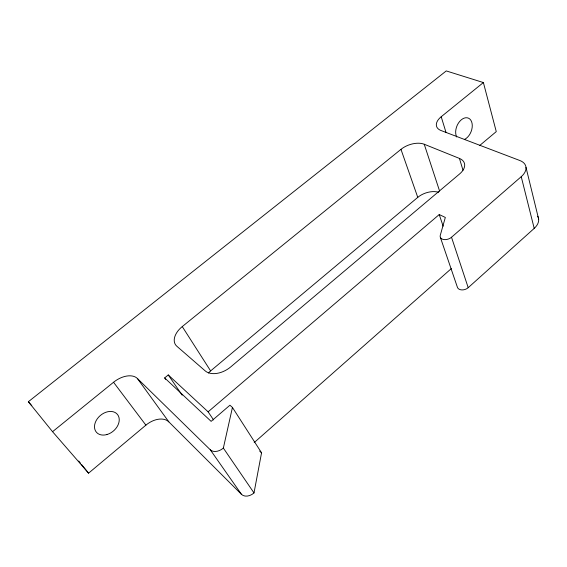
<?xml version="1.0" encoding="UTF-8"?>
<svg xmlns="http://www.w3.org/2000/svg" width="567" height="567" viewBox="0 0 567 567"><rect width="100%" height="100%" fill="white"/><g stroke="black" fill="none" stroke-linecap="round" stroke-linejoin="round"><path stroke-width="0.85" d="M479.519 145.641L496.267 131.608L483.389 82.555L446.257 70.925L28.35 401.727L52.554 431.693L113.542 382.264A19.944 12.283 -36.1 0 1 137.37 378.472L168.853 421.883L241.492 494.36A9.781 7.229 -37.5 0 0 254.002 492.929L261.557 452.806L232.442 407.446L229.933 405.214L211.122 421.359L164.664 377.92L168.257 374.95L208.117 411.826L213.553 419.913M254.002 492.929L223.355 448.079L232.442 407.446M440.339 237.318L457.47 287.455A6.556 4.458 -17.8 0 0 462.034 289.921A6.556 4.458 -17.8 0 0 468.207 287.675L534.206 228.395A18.073 11.503 -14.9 0 0 537.743 216.261M254.193 442.593L451.339 268.581M208.117 411.826L439.234 214.553L445.322 217.437L440.368 234.972A6.882 4.387 -18.6 0 0 443.437 239.501A6.882 4.387 -18.6 0 0 451.509 237.254L521.236 176.684A18.945 11.283 -15.9 0 0 519.861 160.525L441.034 130.53A17.123 9.419 -18.3 0 1 441.204 116.738L483.389 82.555M52.554 431.693L88.572 473.169L145.896 425.151A18.994 12.467 -37.4 0 1 168.853 421.883M208.401 373.015A18.179 12.035 -32.8 0 1 210.626 370.91L417.766 197.373A16.571 10.1 -19.4 0 1 438.624 192.256M459.44 158.427A18.066 10.589 -18.5 0 1 459.603 173.956L230.748 366.892A19.859 12.899 -31.9 0 1 205.247 370.924L176.84 346.246A19.065 11.829 -32 0 1 182.255 326.585L400.968 149.348A17.308 9.837 -19.9 0 1 424.236 144.245L459.44 158.427L462.998 170.242M259.693 451.105L261.557 452.806M137.37 378.472L210.286 449.787L241.492 494.36M28.35 401.727L31.787 405.696M78.7 461.006L80.351 463.033M81.442 464.38L88.572 473.169M113.542 382.264L145.896 425.151M164.664 377.92L165.67 379.358M168.257 374.95L182.198 395.192M182.255 326.585L210.626 370.91M400.968 149.348L417.766 197.373M439.234 214.553L443.146 226.198M451.509 237.254L468.207 287.675M424.236 144.245L439.631 191.157M441.204 116.738L446.073 132.643M521.236 176.684L534.206 228.395M526.006 167.407L538.65 219.138M223.355 448.079A10.319 7.201 -36 0 1 210.286 449.787M456.697 136.98A11.68 7.633 -68.2 0 1 461.035 120.041A11.68 7.633 -68.2 0 1 472.084 123.478A11.68 7.633 -68.2 0 1 464.529 139.411M106.922 434.549A13.792 10.149 -40.6 0 0 117.567 414.562A13.792 10.149 -40.6 0 0 96.128 420.664A13.792 10.149 -40.6 0 0 106.922 434.549"/></g></svg>
